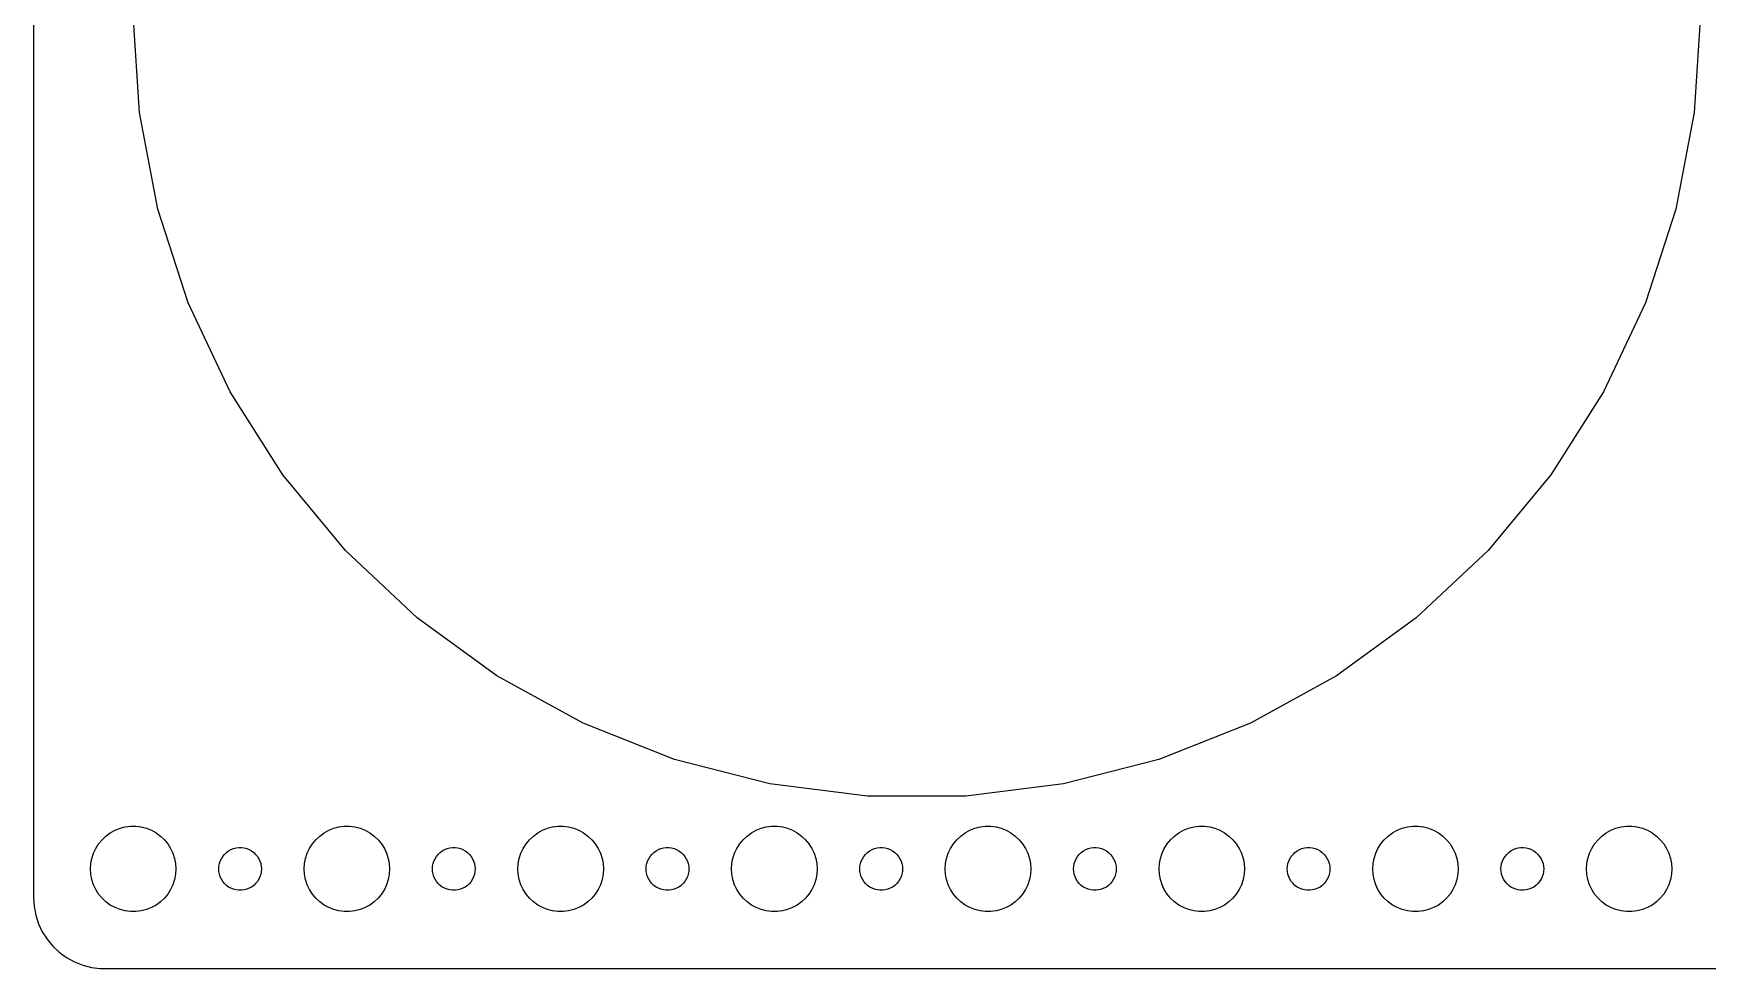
# Model space of a CAD drawing. Header units: metres. Extents: x -292 to 292, y -67 to 67.
# Drawn here: x -292 to -174.5, y -67 to -1.3 of the extents above; entities that cross this region are included whole.
import ezdxf

# ---------------------------------------------------------------- set-up
doc = ezdxf.new("R2010")
doc.units = ezdxf.units.M

msp = doc.modelspace()

# ---------------------------------------------------------------- linework, layer by layer
for p, q in [((-292, 62), (-292, -62)), ((-284.566, -6.8933), (-285, 0)), ((-175, 0), (-175.434, -6.8933)), ((-283.272, -13.6779), (-284.566, -6.8933)), ((-175.434, -6.8933), (-176.728, -13.6779)), ((-281.138, -20.2468), (-283.272, -13.6779)), ((-176.728, -13.6779), (-178.862, -20.2468)), ((-278.197, -26.4964), (-281.138, -20.2468)), ((-178.862, -20.2468), (-181.803, -26.4964)), ((-274.496, -32.3282), (-278.197, -26.4964)), ((-181.803, -26.4964), (-185.504, -32.3282)), ((-270.093, -37.6501), (-274.496, -32.3282)), ((-185.504, -32.3282), (-189.907, -37.6501)), ((-265.058, -42.3782), (-270.093, -37.6501)), ((-189.907, -37.6501), (-194.942, -42.3782)), ((-259.47, -46.438), (-265.058, -42.3782)), ((-194.942, -42.3782), (-200.53, -46.438)), ((-253.418, -49.7655), (-259.47, -46.438)), ((-200.53, -46.438), (-206.582, -49.7655)), ((-246.996, -52.3081), (-253.418, -49.7655)), ((-206.582, -49.7655), (-213.004, -52.3081)), ((-240.306, -54.0258), (-246.996, -52.3081)), ((-213.004, -52.3081), (-219.694, -54.0258)), ((-233.453, -54.8915), (-240.306, -54.0258)), ((-219.694, -54.0258), (-226.547, -54.8915)), ((-226.547, -54.8915), (-233.453, -54.8915)), ((-286.912, -57.6885), (-286.607, -57.467)), ((-286.607, -57.467), (-286.277, -57.2855)), ((-286.277, -57.2855), (-285.927, -57.1468)), ((-285.927, -57.1468), (-285.562, -57.0531)), ((-285.562, -57.0531), (-285.188, -57.0059)), ((-285.188, -57.0059), (-284.812, -57.0059)), ((-284.812, -57.0059), (-284.438, -57.0531)), ((-284.438, -57.0531), (-284.073, -57.1468)), ((-284.073, -57.1468), (-283.723, -57.2855)), ((-283.723, -57.2855), (-283.393, -57.467)), ((-283.393, -57.467), (-283.088, -57.6885)), ((-271.912, -57.6885), (-271.607, -57.467)), ((-271.607, -57.467), (-271.277, -57.2855)), ((-271.277, -57.2855), (-270.927, -57.1468)), ((-270.927, -57.1468), (-270.562, -57.0531)), ((-270.562, -57.0531), (-270.188, -57.0059)), ((-270.188, -57.0059), (-269.812, -57.0059)), ((-269.812, -57.0059), (-269.438, -57.0531)), ((-269.438, -57.0531), (-269.073, -57.1468)), ((-269.073, -57.1468), (-268.723, -57.2855)), ((-268.723, -57.2855), (-268.393, -57.467)), ((-268.393, -57.467), (-268.088, -57.6885)), ((-256.912, -57.6885), (-256.607, -57.467)), ((-256.607, -57.467), (-256.277, -57.2855)), ((-256.277, -57.2855), (-255.927, -57.1468)), ((-255.927, -57.1468), (-255.562, -57.0531)), ((-255.562, -57.0531), (-255.188, -57.0059)), ((-255.188, -57.0059), (-254.812, -57.0059)), ((-254.812, -57.0059), (-254.438, -57.0531)), ((-254.438, -57.0531), (-254.073, -57.1468)), ((-254.073, -57.1468), (-253.723, -57.2855)), ((-253.723, -57.2855), (-253.393, -57.467)), ((-253.393, -57.467), (-253.088, -57.6885)), ((-241.912, -57.6885), (-241.607, -57.467)), ((-241.607, -57.467), (-241.277, -57.2855)), ((-241.277, -57.2855), (-240.927, -57.1468)), ((-240.927, -57.1468), (-240.562, -57.0531)), ((-240.562, -57.0531), (-240.188, -57.0059)), ((-240.188, -57.0059), (-239.812, -57.0059)), ((-239.812, -57.0059), (-239.438, -57.0531)), ((-239.438, -57.0531), (-239.073, -57.1468)), ((-239.073, -57.1468), (-238.723, -57.2855)), ((-238.723, -57.2855), (-238.393, -57.467)), ((-238.393, -57.467), (-238.088, -57.6885)), ((-226.912, -57.6885), (-226.607, -57.467)), ((-226.607, -57.467), (-226.277, -57.2855)), ((-226.277, -57.2855), (-225.927, -57.1468)), ((-225.927, -57.1468), (-225.562, -57.0531)), ((-225.562, -57.0531), (-225.188, -57.0059)), ((-225.188, -57.0059), (-224.812, -57.0059)), ((-224.812, -57.0059), (-224.438, -57.0531)), ((-224.438, -57.0531), (-224.073, -57.1468)), ((-224.073, -57.1468), (-223.723, -57.2855)), ((-223.723, -57.2855), (-223.393, -57.467)), ((-223.393, -57.467), (-223.088, -57.6885)), ((-211.912, -57.6885), (-211.607, -57.467)), ((-211.607, -57.467), (-211.277, -57.2855)), ((-211.277, -57.2855), (-210.927, -57.1468)), ((-210.927, -57.1468), (-210.562, -57.0531)), ((-210.562, -57.0531), (-210.188, -57.0059)), ((-210.188, -57.0059), (-209.812, -57.0059)), ((-209.812, -57.0059), (-209.438, -57.0531)), ((-209.438, -57.0531), (-209.073, -57.1468)), ((-209.073, -57.1468), (-208.723, -57.2855)), ((-208.723, -57.2855), (-208.393, -57.467)), ((-208.393, -57.467), (-208.088, -57.6885)), ((-196.912, -57.6885), (-196.607, -57.467)), ((-196.607, -57.467), (-196.277, -57.2855)), ((-196.277, -57.2855), (-195.927, -57.1468)), ((-195.927, -57.1468), (-195.562, -57.0531)), ((-195.562, -57.0531), (-195.188, -57.0059)), ((-195.188, -57.0059), (-194.812, -57.0059)), ((-194.812, -57.0059), (-194.438, -57.0531)), ((-194.438, -57.0531), (-194.073, -57.1468)), ((-194.073, -57.1468), (-193.723, -57.2855)), ((-193.723, -57.2855), (-193.393, -57.467)), ((-193.393, -57.467), (-193.088, -57.6885)), ((-181.912, -57.6885), (-181.607, -57.467)), ((-181.607, -57.467), (-181.277, -57.2855)), ((-181.277, -57.2855), (-180.927, -57.1468)), ((-180.927, -57.1468), (-180.562, -57.0531)), ((-180.562, -57.0531), (-180.188, -57.0059)), ((-180.188, -57.0059), (-179.812, -57.0059)), ((-179.812, -57.0059), (-179.438, -57.0531)), ((-179.438, -57.0531), (-179.073, -57.1468)), ((-179.073, -57.1468), (-178.723, -57.2855)), ((-178.723, -57.2855), (-178.393, -57.467)), ((-178.393, -57.467), (-178.088, -57.6885)), ((-287.789, -58.8956), (-287.629, -58.5547)), ((-287.629, -58.5547), (-287.427, -58.2366)), ((-287.427, -58.2366), (-287.187, -57.9464)), ((-287.187, -57.9464), (-286.912, -57.6885)), ((-283.088, -57.6885), (-282.813, -57.9464)), ((-282.813, -57.9464), (-282.573, -58.2366)), ((-282.573, -58.2366), (-282.371, -58.5547)), ((-282.371, -58.5547), (-282.211, -58.8956)), ((-278.456, -58.8442), (-278.304, -58.7335)), ((-278.304, -58.7335), (-278.139, -58.6428)), ((-278.139, -58.6428), (-277.964, -58.5734)), ((-277.964, -58.5734), (-277.781, -58.5266)), ((-277.781, -58.5266), (-277.594, -58.503)), ((-277.594, -58.503), (-277.406, -58.503)), ((-277.406, -58.503), (-277.219, -58.5266)), ((-277.219, -58.5266), (-277.036, -58.5734)), ((-277.036, -58.5734), (-276.861, -58.6428)), ((-276.861, -58.6428), (-276.696, -58.7335)), ((-276.696, -58.7335), (-276.544, -58.8442)), ((-272.789, -58.8956), (-272.629, -58.5547)), ((-272.629, -58.5547), (-272.427, -58.2366)), ((-272.427, -58.2366), (-272.187, -57.9464)), ((-272.187, -57.9464), (-271.912, -57.6885)), ((-268.088, -57.6885), (-267.813, -57.9464)), ((-267.813, -57.9464), (-267.573, -58.2366)), ((-267.573, -58.2366), (-267.371, -58.5547)), ((-267.371, -58.5547), (-267.211, -58.8956)), ((-263.456, -58.8442), (-263.304, -58.7335)), ((-263.304, -58.7335), (-263.139, -58.6428)), ((-263.139, -58.6428), (-262.964, -58.5734)), ((-262.964, -58.5734), (-262.781, -58.5266)), ((-262.781, -58.5266), (-262.594, -58.503)), ((-262.594, -58.503), (-262.406, -58.503)), ((-262.406, -58.503), (-262.219, -58.5266)), ((-262.219, -58.5266), (-262.036, -58.5734)), ((-262.036, -58.5734), (-261.861, -58.6428)), ((-261.861, -58.6428), (-261.696, -58.7335)), ((-261.696, -58.7335), (-261.544, -58.8442)), ((-257.789, -58.8956), (-257.629, -58.5547)), ((-257.629, -58.5547), (-257.427, -58.2366)), ((-257.427, -58.2366), (-257.187, -57.9464)), ((-257.187, -57.9464), (-256.912, -57.6885)), ((-253.088, -57.6885), (-252.813, -57.9464)), ((-252.813, -57.9464), (-252.573, -58.2366)), ((-252.573, -58.2366), (-252.371, -58.5547)), ((-252.371, -58.5547), (-252.211, -58.8956)), ((-248.456, -58.8442), (-248.304, -58.7335)), ((-248.304, -58.7335), (-248.139, -58.6428)), ((-248.139, -58.6428), (-247.964, -58.5734)), ((-247.964, -58.5734), (-247.781, -58.5266)), ((-247.781, -58.5266), (-247.594, -58.503)), ((-247.594, -58.503), (-247.406, -58.503)), ((-247.406, -58.503), (-247.219, -58.5266)), ((-247.219, -58.5266), (-247.036, -58.5734)), ((-247.036, -58.5734), (-246.861, -58.6428)), ((-246.861, -58.6428), (-246.696, -58.7335)), ((-246.696, -58.7335), (-246.544, -58.8442)), ((-242.789, -58.8956), (-242.629, -58.5547)), ((-242.629, -58.5547), (-242.427, -58.2366)), ((-242.427, -58.2366), (-242.187, -57.9464)), ((-242.187, -57.9464), (-241.912, -57.6885)), ((-238.088, -57.6885), (-237.813, -57.9464)), ((-237.813, -57.9464), (-237.573, -58.2366)), ((-237.573, -58.2366), (-237.371, -58.5547)), ((-237.371, -58.5547), (-237.211, -58.8956)), ((-233.456, -58.8442), (-233.304, -58.7335)), ((-233.304, -58.7335), (-233.139, -58.6428)), ((-233.139, -58.6428), (-232.964, -58.5734)), ((-232.964, -58.5734), (-232.781, -58.5266)), ((-232.781, -58.5266), (-232.594, -58.503)), ((-232.594, -58.503), (-232.406, -58.503)), ((-232.406, -58.503), (-232.219, -58.5266)), ((-232.219, -58.5266), (-232.036, -58.5734)), ((-232.036, -58.5734), (-231.861, -58.6428)), ((-231.861, -58.6428), (-231.696, -58.7335)), ((-231.696, -58.7335), (-231.544, -58.8442)), ((-227.789, -58.8956), (-227.629, -58.5547)), ((-227.629, -58.5547), (-227.427, -58.2366)), ((-227.427, -58.2366), (-227.187, -57.9464)), ((-227.187, -57.9464), (-226.912, -57.6885)), ((-223.088, -57.6885), (-222.813, -57.9464)), ((-222.813, -57.9464), (-222.573, -58.2366)), ((-222.573, -58.2366), (-222.371, -58.5547)), ((-222.371, -58.5547), (-222.211, -58.8956)), ((-218.456, -58.8442), (-218.304, -58.7335)), ((-218.304, -58.7335), (-218.139, -58.6428)), ((-218.139, -58.6428), (-217.964, -58.5734)), ((-217.964, -58.5734), (-217.781, -58.5266)), ((-217.781, -58.5266), (-217.594, -58.503)), ((-217.594, -58.503), (-217.406, -58.503)), ((-217.406, -58.503), (-217.219, -58.5266)), ((-217.219, -58.5266), (-217.036, -58.5734)), ((-217.036, -58.5734), (-216.861, -58.6428)), ((-216.861, -58.6428), (-216.696, -58.7335)), ((-216.696, -58.7335), (-216.544, -58.8442)), ((-212.789, -58.8956), (-212.629, -58.5547)), ((-212.629, -58.5547), (-212.427, -58.2366)), ((-212.427, -58.2366), (-212.187, -57.9464)), ((-212.187, -57.9464), (-211.912, -57.6885)), ((-208.088, -57.6885), (-207.813, -57.9464)), ((-207.813, -57.9464), (-207.573, -58.2366)), ((-207.573, -58.2366), (-207.371, -58.5547)), ((-207.371, -58.5547), (-207.211, -58.8956)), ((-203.456, -58.8442), (-203.304, -58.7335)), ((-203.304, -58.7335), (-203.139, -58.6428)), ((-203.139, -58.6428), (-202.964, -58.5734)), ((-202.964, -58.5734), (-202.781, -58.5266)), ((-202.781, -58.5266), (-202.594, -58.503)), ((-202.594, -58.503), (-202.406, -58.503)), ((-202.406, -58.503), (-202.219, -58.5266)), ((-202.219, -58.5266), (-202.036, -58.5734)), ((-202.036, -58.5734), (-201.861, -58.6428)), ((-201.861, -58.6428), (-201.696, -58.7335)), ((-201.696, -58.7335), (-201.544, -58.8442)), ((-197.789, -58.8956), (-197.629, -58.5547)), ((-197.629, -58.5547), (-197.427, -58.2366)), ((-197.427, -58.2366), (-197.187, -57.9464)), ((-197.187, -57.9464), (-196.912, -57.6885)), ((-193.088, -57.6885), (-192.813, -57.9464)), ((-192.813, -57.9464), (-192.573, -58.2366)), ((-192.573, -58.2366), (-192.371, -58.5547)), ((-192.371, -58.5547), (-192.211, -58.8956)), ((-188.456, -58.8442), (-188.304, -58.7335)), ((-188.304, -58.7335), (-188.139, -58.6428)), ((-188.139, -58.6428), (-187.964, -58.5734)), ((-187.964, -58.5734), (-187.781, -58.5266)), ((-187.781, -58.5266), (-187.594, -58.503)), ((-187.594, -58.503), (-187.406, -58.503)), ((-187.406, -58.503), (-187.219, -58.5266)), ((-187.219, -58.5266), (-187.036, -58.5734)), ((-187.036, -58.5734), (-186.861, -58.6428)), ((-186.861, -58.6428), (-186.696, -58.7335)), ((-186.696, -58.7335), (-186.544, -58.8442)), ((-182.789, -58.8956), (-182.629, -58.5547)), ((-182.629, -58.5547), (-182.427, -58.2366)), ((-182.427, -58.2366), (-182.187, -57.9464)), ((-182.187, -57.9464), (-181.912, -57.6885)), ((-178.088, -57.6885), (-177.813, -57.9464)), ((-177.813, -57.9464), (-177.573, -58.2366)), ((-177.573, -58.2366), (-177.371, -58.5547)), ((-177.371, -58.5547), (-177.211, -58.8956)), ((-288, -60), (-287.976, -59.624)), ((-287.976, -59.624), (-287.906, -59.2539)), ((-287.906, -59.2539), (-287.789, -58.8956)), ((-282.211, -58.8956), (-282.094, -59.2539)), ((-282.094, -59.2539), (-282.024, -59.624)), ((-282.024, -59.624), (-282, -60)), ((-279, -60), (-278.988, -59.812)), ((-278.988, -59.812), (-278.953, -59.627)), ((-278.953, -59.627), (-278.895, -59.4478)), ((-278.895, -59.4478), (-278.814, -59.2774)), ((-278.814, -59.2774), (-278.714, -59.1183)), ((-278.714, -59.1183), (-278.593, -58.9732)), ((-278.593, -58.9732), (-278.456, -58.8442)), ((-276.544, -58.8442), (-276.407, -58.9732)), ((-276.407, -58.9732), (-276.286, -59.1183)), ((-276.286, -59.1183), (-276.186, -59.2774)), ((-276.186, -59.2774), (-276.105, -59.4478)), ((-276.105, -59.4478), (-276.047, -59.627)), ((-276.047, -59.627), (-276.012, -59.812)), ((-276.012, -59.812), (-276, -60)), ((-273, -60), (-272.976, -59.624)), ((-272.976, -59.624), (-272.906, -59.2539)), ((-272.906, -59.2539), (-272.789, -58.8956)), ((-267.211, -58.8956), (-267.094, -59.2539)), ((-267.094, -59.2539), (-267.024, -59.624)), ((-267.024, -59.624), (-267, -60)), ((-264, -60), (-263.988, -59.812)), ((-263.988, -59.812), (-263.953, -59.627)), ((-263.953, -59.627), (-263.895, -59.4478)), ((-263.895, -59.4478), (-263.814, -59.2774)), ((-263.814, -59.2774), (-263.714, -59.1183)), ((-263.714, -59.1183), (-263.593, -58.9732)), ((-263.593, -58.9732), (-263.456, -58.8442)), ((-261.544, -58.8442), (-261.407, -58.9732)), ((-261.407, -58.9732), (-261.286, -59.1183)), ((-261.286, -59.1183), (-261.186, -59.2774)), ((-261.186, -59.2774), (-261.105, -59.4478)), ((-261.105, -59.4478), (-261.047, -59.627)), ((-261.047, -59.627), (-261.012, -59.812)), ((-261.012, -59.812), (-261, -60)), ((-258, -60), (-257.976, -59.624)), ((-257.976, -59.624), (-257.906, -59.2539)), ((-257.906, -59.2539), (-257.789, -58.8956)), ((-252.211, -58.8956), (-252.094, -59.2539)), ((-252.094, -59.2539), (-252.024, -59.624)), ((-252.024, -59.624), (-252, -60)), ((-249, -60), (-248.988, -59.812)), ((-248.988, -59.812), (-248.953, -59.627)), ((-248.953, -59.627), (-248.895, -59.4478)), ((-248.895, -59.4478), (-248.814, -59.2774)), ((-248.814, -59.2774), (-248.714, -59.1183)), ((-248.714, -59.1183), (-248.593, -58.9732)), ((-248.593, -58.9732), (-248.456, -58.8442)), ((-246.544, -58.8442), (-246.407, -58.9732)), ((-246.407, -58.9732), (-246.286, -59.1183)), ((-246.286, -59.1183), (-246.186, -59.2774)), ((-246.186, -59.2774), (-246.105, -59.4478)), ((-246.105, -59.4478), (-246.047, -59.627)), ((-246.047, -59.627), (-246.012, -59.812)), ((-246.012, -59.812), (-246, -60)), ((-243, -60), (-242.976, -59.624)), ((-242.976, -59.624), (-242.906, -59.2539)), ((-242.906, -59.2539), (-242.789, -58.8956)), ((-237.211, -58.8956), (-237.094, -59.2539)), ((-237.094, -59.2539), (-237.024, -59.624)), ((-237.024, -59.624), (-237, -60)), ((-234, -60), (-233.988, -59.812)), ((-233.988, -59.812), (-233.953, -59.627)), ((-233.953, -59.627), (-233.895, -59.4478)), ((-233.895, -59.4478), (-233.814, -59.2774)), ((-233.814, -59.2774), (-233.714, -59.1183)), ((-233.714, -59.1183), (-233.593, -58.9732)), ((-233.593, -58.9732), (-233.456, -58.8442)), ((-231.544, -58.8442), (-231.407, -58.9732)), ((-231.407, -58.9732), (-231.286, -59.1183)), ((-231.286, -59.1183), (-231.186, -59.2774)), ((-231.186, -59.2774), (-231.105, -59.4478)), ((-231.105, -59.4478), (-231.047, -59.627)), ((-231.047, -59.627), (-231.012, -59.812)), ((-231.012, -59.812), (-231, -60)), ((-228, -60), (-227.976, -59.624)), ((-227.976, -59.624), (-227.906, -59.2539)), ((-227.906, -59.2539), (-227.789, -58.8956)), ((-222.211, -58.8956), (-222.094, -59.2539)), ((-222.094, -59.2539), (-222.024, -59.624)), ((-222.024, -59.624), (-222, -60)), ((-219, -60), (-218.988, -59.812)), ((-218.988, -59.812), (-218.953, -59.627)), ((-218.953, -59.627), (-218.895, -59.4478)), ((-218.895, -59.4478), (-218.814, -59.2774)), ((-218.814, -59.2774), (-218.714, -59.1183)), ((-218.714, -59.1183), (-218.593, -58.9732)), ((-218.593, -58.9732), (-218.456, -58.8442)), ((-216.544, -58.8442), (-216.407, -58.9732)), ((-216.407, -58.9732), (-216.286, -59.1183)), ((-216.286, -59.1183), (-216.186, -59.2774)), ((-216.186, -59.2774), (-216.105, -59.4478)), ((-216.105, -59.4478), (-216.047, -59.627)), ((-216.047, -59.627), (-216.012, -59.812)), ((-216.012, -59.812), (-216, -60)), ((-213, -60), (-212.976, -59.624)), ((-212.976, -59.624), (-212.906, -59.2539)), ((-212.906, -59.2539), (-212.789, -58.8956)), ((-207.211, -58.8956), (-207.094, -59.2539)), ((-207.094, -59.2539), (-207.024, -59.624)), ((-207.024, -59.624), (-207, -60)), ((-204, -60), (-203.988, -59.812)), ((-203.988, -59.812), (-203.953, -59.627)), ((-203.953, -59.627), (-203.895, -59.4478)), ((-203.895, -59.4478), (-203.814, -59.2774)), ((-203.814, -59.2774), (-203.714, -59.1183)), ((-203.714, -59.1183), (-203.593, -58.9732)), ((-203.593, -58.9732), (-203.456, -58.8442)), ((-201.544, -58.8442), (-201.407, -58.9732)), ((-201.407, -58.9732), (-201.286, -59.1183)), ((-201.286, -59.1183), (-201.186, -59.2774)), ((-201.186, -59.2774), (-201.105, -59.4478)), ((-201.105, -59.4478), (-201.047, -59.627)), ((-201.047, -59.627), (-201.012, -59.812)), ((-201.012, -59.812), (-201, -60)), ((-198, -60), (-197.976, -59.624)), ((-197.976, -59.624), (-197.906, -59.2539)), ((-197.906, -59.2539), (-197.789, -58.8956)), ((-192.211, -58.8956), (-192.094, -59.2539)), ((-192.094, -59.2539), (-192.024, -59.624)), ((-192.024, -59.624), (-192, -60)), ((-189, -60), (-188.988, -59.812)), ((-188.988, -59.812), (-188.953, -59.627)), ((-188.953, -59.627), (-188.895, -59.4478)), ((-188.895, -59.4478), (-188.814, -59.2774)), ((-188.814, -59.2774), (-188.714, -59.1183)), ((-188.714, -59.1183), (-188.593, -58.9732)), ((-188.593, -58.9732), (-188.456, -58.8442)), ((-186.544, -58.8442), (-186.407, -58.9732)), ((-186.407, -58.9732), (-186.286, -59.1183)), ((-186.286, -59.1183), (-186.186, -59.2774)), ((-186.186, -59.2774), (-186.105, -59.4478)), ((-186.105, -59.4478), (-186.047, -59.627)), ((-186.047, -59.627), (-186.012, -59.812)), ((-186.012, -59.812), (-186, -60)), ((-183, -60), (-182.976, -59.624)), ((-182.976, -59.624), (-182.906, -59.2539)), ((-182.906, -59.2539), (-182.789, -58.8956)), ((-177.211, -58.8956), (-177.094, -59.2539)), ((-177.094, -59.2539), (-177.024, -59.624)), ((-177.024, -59.624), (-177, -60)), ((-287.976, -60.376), (-288, -60)), ((-287.906, -60.7461), (-287.976, -60.376)), ((-287.789, -61.1044), (-287.906, -60.7461)), ((-282.094, -60.7461), (-282.211, -61.1044)), ((-282.024, -60.376), (-282.094, -60.7461)), ((-282, -60), (-282.024, -60.376)), ((-278.988, -60.188), (-279, -60)), ((-278.953, -60.373), (-278.988, -60.188)), ((-278.895, -60.5522), (-278.953, -60.373)), ((-278.814, -60.7226), (-278.895, -60.5522)), ((-278.714, -60.8817), (-278.814, -60.7226)), ((-278.593, -61.0268), (-278.714, -60.8817)), ((-278.456, -61.1558), (-278.593, -61.0268)), ((-276.407, -61.0268), (-276.544, -61.1558)), ((-276.286, -60.8817), (-276.407, -61.0268)), ((-276.186, -60.7226), (-276.286, -60.8817)), ((-276.105, -60.5522), (-276.186, -60.7226)), ((-276.047, -60.373), (-276.105, -60.5522)), ((-276.012, -60.188), (-276.047, -60.373)), ((-276, -60), (-276.012, -60.188)), ((-272.976, -60.376), (-273, -60)), ((-272.906, -60.7461), (-272.976, -60.376)), ((-272.789, -61.1044), (-272.906, -60.7461)), ((-267.094, -60.7461), (-267.211, -61.1044)), ((-267.024, -60.376), (-267.094, -60.7461)), ((-267, -60), (-267.024, -60.376)), ((-263.988, -60.188), (-264, -60)), ((-263.953, -60.373), (-263.988, -60.188)), ((-263.895, -60.5522), (-263.953, -60.373)), ((-263.814, -60.7226), (-263.895, -60.5522)), ((-263.714, -60.8817), (-263.814, -60.7226)), ((-263.593, -61.0268), (-263.714, -60.8817)), ((-263.456, -61.1558), (-263.593, -61.0268)), ((-261.407, -61.0268), (-261.544, -61.1558)), ((-261.286, -60.8817), (-261.407, -61.0268)), ((-261.186, -60.7226), (-261.286, -60.8817)), ((-261.105, -60.5522), (-261.186, -60.7226)), ((-261.047, -60.373), (-261.105, -60.5522)), ((-261.012, -60.188), (-261.047, -60.373)), ((-261, -60), (-261.012, -60.188)), ((-257.976, -60.376), (-258, -60)), ((-257.906, -60.7461), (-257.976, -60.376)), ((-257.789, -61.1044), (-257.906, -60.7461)), ((-252.094, -60.7461), (-252.211, -61.1044)), ((-252.024, -60.376), (-252.094, -60.7461)), ((-252, -60), (-252.024, -60.376)), ((-248.988, -60.188), (-249, -60)), ((-248.953, -60.373), (-248.988, -60.188)), ((-248.895, -60.5522), (-248.953, -60.373)), ((-248.814, -60.7226), (-248.895, -60.5522)), ((-248.714, -60.8817), (-248.814, -60.7226)), ((-248.593, -61.0268), (-248.714, -60.8817)), ((-248.456, -61.1558), (-248.593, -61.0268)), ((-246.407, -61.0268), (-246.544, -61.1558)), ((-246.286, -60.8817), (-246.407, -61.0268)), ((-246.186, -60.7226), (-246.286, -60.8817)), ((-246.105, -60.5522), (-246.186, -60.7226)), ((-246.047, -60.373), (-246.105, -60.5522)), ((-246.012, -60.188), (-246.047, -60.373)), ((-246, -60), (-246.012, -60.188)), ((-242.976, -60.376), (-243, -60)), ((-242.906, -60.7461), (-242.976, -60.376)), ((-242.789, -61.1044), (-242.906, -60.7461)), ((-237.094, -60.7461), (-237.211, -61.1044)), ((-237.024, -60.376), (-237.094, -60.7461)), ((-237, -60), (-237.024, -60.376)), ((-233.988, -60.188), (-234, -60)), ((-233.953, -60.373), (-233.988, -60.188)), ((-233.895, -60.5522), (-233.953, -60.373)), ((-233.814, -60.7226), (-233.895, -60.5522)), ((-233.714, -60.8817), (-233.814, -60.7226)), ((-233.593, -61.0268), (-233.714, -60.8817)), ((-233.456, -61.1558), (-233.593, -61.0268)), ((-231.407, -61.0268), (-231.544, -61.1558)), ((-231.286, -60.8817), (-231.407, -61.0268)), ((-231.186, -60.7226), (-231.286, -60.8817)), ((-231.105, -60.5522), (-231.186, -60.7226)), ((-231.047, -60.373), (-231.105, -60.5522)), ((-231.012, -60.188), (-231.047, -60.373)), ((-231, -60), (-231.012, -60.188)), ((-227.976, -60.376), (-228, -60)), ((-227.906, -60.7461), (-227.976, -60.376)), ((-227.789, -61.1044), (-227.906, -60.7461)), ((-222.094, -60.7461), (-222.211, -61.1044)), ((-222.024, -60.376), (-222.094, -60.7461)), ((-222, -60), (-222.024, -60.376)), ((-218.988, -60.188), (-219, -60)), ((-218.953, -60.373), (-218.988, -60.188)), ((-218.895, -60.5522), (-218.953, -60.373)), ((-218.814, -60.7226), (-218.895, -60.5522)), ((-218.714, -60.8817), (-218.814, -60.7226)), ((-218.593, -61.0268), (-218.714, -60.8817)), ((-218.456, -61.1558), (-218.593, -61.0268)), ((-216.407, -61.0268), (-216.544, -61.1558)), ((-216.286, -60.8817), (-216.407, -61.0268)), ((-216.186, -60.7226), (-216.286, -60.8817)), ((-216.105, -60.5522), (-216.186, -60.7226)), ((-216.047, -60.373), (-216.105, -60.5522)), ((-216.012, -60.188), (-216.047, -60.373)), ((-216, -60), (-216.012, -60.188)), ((-212.976, -60.376), (-213, -60)), ((-212.906, -60.7461), (-212.976, -60.376)), ((-212.789, -61.1044), (-212.906, -60.7461)), ((-207.094, -60.7461), (-207.211, -61.1044)), ((-207.024, -60.376), (-207.094, -60.7461)), ((-207, -60), (-207.024, -60.376)), ((-203.988, -60.188), (-204, -60)), ((-203.953, -60.373), (-203.988, -60.188)), ((-203.895, -60.5522), (-203.953, -60.373)), ((-203.814, -60.7226), (-203.895, -60.5522)), ((-203.714, -60.8817), (-203.814, -60.7226)), ((-203.593, -61.0268), (-203.714, -60.8817)), ((-203.456, -61.1558), (-203.593, -61.0268)), ((-201.407, -61.0268), (-201.544, -61.1558)), ((-201.286, -60.8817), (-201.407, -61.0268)), ((-201.186, -60.7226), (-201.286, -60.8817)), ((-201.105, -60.5522), (-201.186, -60.7226)), ((-201.047, -60.373), (-201.105, -60.5522)), ((-201.012, -60.188), (-201.047, -60.373)), ((-201, -60), (-201.012, -60.188)), ((-197.976, -60.376), (-198, -60)), ((-197.906, -60.7461), (-197.976, -60.376)), ((-197.789, -61.1044), (-197.906, -60.7461)), ((-192.094, -60.7461), (-192.211, -61.1044)), ((-192.024, -60.376), (-192.094, -60.7461)), ((-192, -60), (-192.024, -60.376)), ((-188.988, -60.188), (-189, -60)), ((-188.953, -60.373), (-188.988, -60.188)), ((-188.895, -60.5522), (-188.953, -60.373)), ((-188.814, -60.7226), (-188.895, -60.5522)), ((-188.714, -60.8817), (-188.814, -60.7226)), ((-188.593, -61.0268), (-188.714, -60.8817)), ((-188.456, -61.1558), (-188.593, -61.0268)), ((-186.407, -61.0268), (-186.544, -61.1558)), ((-186.286, -60.8817), (-186.407, -61.0268)), ((-186.186, -60.7226), (-186.286, -60.8817)), ((-186.105, -60.5522), (-186.186, -60.7226)), ((-186.047, -60.373), (-186.105, -60.5522)), ((-186.012, -60.188), (-186.047, -60.373)), ((-186, -60), (-186.012, -60.188)), ((-182.976, -60.376), (-183, -60)), ((-182.906, -60.7461), (-182.976, -60.376)), ((-182.789, -61.1044), (-182.906, -60.7461)), ((-177.094, -60.7461), (-177.211, -61.1044)), ((-177.024, -60.376), (-177.094, -60.7461)), ((-177, -60), (-177.024, -60.376)), ((-292, -62), (-291.961, -62.6267)), ((-287.629, -61.4453), (-287.789, -61.1044)), ((-287.427, -61.7634), (-287.629, -61.4453)), ((-287.187, -62.0536), (-287.427, -61.7634)), ((-286.912, -62.3115), (-287.187, -62.0536)), ((-282.813, -62.0536), (-283.088, -62.3115)), ((-282.573, -61.7634), (-282.813, -62.0536)), ((-282.371, -61.4453), (-282.573, -61.7634)), ((-282.211, -61.1044), (-282.371, -61.4453)), ((-278.304, -61.2665), (-278.456, -61.1558)), ((-278.139, -61.3572), (-278.304, -61.2665)), ((-277.964, -61.4266), (-278.139, -61.3572)), ((-277.781, -61.4734), (-277.964, -61.4266)), ((-277.594, -61.497), (-277.781, -61.4734)), ((-277.406, -61.497), (-277.594, -61.497)), ((-277.219, -61.4734), (-277.406, -61.497)), ((-277.036, -61.4266), (-277.219, -61.4734)), ((-276.861, -61.3572), (-277.036, -61.4266)), ((-276.696, -61.2665), (-276.861, -61.3572)), ((-276.544, -61.1558), (-276.696, -61.2665)), ((-272.629, -61.4453), (-272.789, -61.1044)), ((-272.427, -61.7634), (-272.629, -61.4453)), ((-272.187, -62.0536), (-272.427, -61.7634)), ((-271.912, -62.3115), (-272.187, -62.0536)), ((-267.813, -62.0536), (-268.088, -62.3115)), ((-267.573, -61.7634), (-267.813, -62.0536)), ((-267.371, -61.4453), (-267.573, -61.7634)), ((-267.211, -61.1044), (-267.371, -61.4453)), ((-263.304, -61.2665), (-263.456, -61.1558)), ((-263.139, -61.3572), (-263.304, -61.2665)), ((-262.964, -61.4266), (-263.139, -61.3572)), ((-262.781, -61.4734), (-262.964, -61.4266)), ((-262.594, -61.497), (-262.781, -61.4734)), ((-262.406, -61.497), (-262.594, -61.497)), ((-262.219, -61.4734), (-262.406, -61.497)), ((-262.036, -61.4266), (-262.219, -61.4734)), ((-261.861, -61.3572), (-262.036, -61.4266)), ((-261.696, -61.2665), (-261.861, -61.3572)), ((-261.544, -61.1558), (-261.696, -61.2665)), ((-257.629, -61.4453), (-257.789, -61.1044)), ((-257.427, -61.7634), (-257.629, -61.4453)), ((-257.187, -62.0536), (-257.427, -61.7634)), ((-256.912, -62.3115), (-257.187, -62.0536)), ((-252.813, -62.0536), (-253.088, -62.3115)), ((-252.573, -61.7634), (-252.813, -62.0536)), ((-252.371, -61.4453), (-252.573, -61.7634)), ((-252.211, -61.1044), (-252.371, -61.4453)), ((-248.304, -61.2665), (-248.456, -61.1558)), ((-248.139, -61.3572), (-248.304, -61.2665)), ((-247.964, -61.4266), (-248.139, -61.3572)), ((-247.781, -61.4734), (-247.964, -61.4266)), ((-247.594, -61.497), (-247.781, -61.4734)), ((-247.406, -61.497), (-247.594, -61.497)), ((-247.219, -61.4734), (-247.406, -61.497)), ((-247.036, -61.4266), (-247.219, -61.4734)), ((-246.861, -61.3572), (-247.036, -61.4266)), ((-246.696, -61.2665), (-246.861, -61.3572)), ((-246.544, -61.1558), (-246.696, -61.2665)), ((-242.629, -61.4453), (-242.789, -61.1044)), ((-242.427, -61.7634), (-242.629, -61.4453)), ((-242.187, -62.0536), (-242.427, -61.7634)), ((-241.912, -62.3115), (-242.187, -62.0536)), ((-237.813, -62.0536), (-238.088, -62.3115)), ((-237.573, -61.7634), (-237.813, -62.0536)), ((-237.371, -61.4453), (-237.573, -61.7634)), ((-237.211, -61.1044), (-237.371, -61.4453)), ((-233.304, -61.2665), (-233.456, -61.1558)), ((-233.139, -61.3572), (-233.304, -61.2665)), ((-232.964, -61.4266), (-233.139, -61.3572)), ((-232.781, -61.4734), (-232.964, -61.4266)), ((-232.594, -61.497), (-232.781, -61.4734)), ((-232.406, -61.497), (-232.594, -61.497)), ((-232.219, -61.4734), (-232.406, -61.497)), ((-232.036, -61.4266), (-232.219, -61.4734)), ((-231.861, -61.3572), (-232.036, -61.4266)), ((-231.696, -61.2665), (-231.861, -61.3572)), ((-231.544, -61.1558), (-231.696, -61.2665)), ((-227.629, -61.4453), (-227.789, -61.1044)), ((-227.427, -61.7634), (-227.629, -61.4453)), ((-227.187, -62.0536), (-227.427, -61.7634)), ((-226.912, -62.3115), (-227.187, -62.0536)), ((-222.813, -62.0536), (-223.088, -62.3115)), ((-222.573, -61.7634), (-222.813, -62.0536)), ((-222.371, -61.4453), (-222.573, -61.7634)), ((-222.211, -61.1044), (-222.371, -61.4453)), ((-218.304, -61.2665), (-218.456, -61.1558)), ((-218.139, -61.3572), (-218.304, -61.2665)), ((-217.964, -61.4266), (-218.139, -61.3572)), ((-217.781, -61.4734), (-217.964, -61.4266)), ((-217.594, -61.497), (-217.781, -61.4734)), ((-217.406, -61.497), (-217.594, -61.497)), ((-217.219, -61.4734), (-217.406, -61.497)), ((-217.036, -61.4266), (-217.219, -61.4734)), ((-216.861, -61.3572), (-217.036, -61.4266)), ((-216.696, -61.2665), (-216.861, -61.3572)), ((-216.544, -61.1558), (-216.696, -61.2665)), ((-212.629, -61.4453), (-212.789, -61.1044)), ((-212.427, -61.7634), (-212.629, -61.4453)), ((-212.187, -62.0536), (-212.427, -61.7634)), ((-211.912, -62.3115), (-212.187, -62.0536)), ((-207.813, -62.0536), (-208.088, -62.3115)), ((-207.573, -61.7634), (-207.813, -62.0536)), ((-207.371, -61.4453), (-207.573, -61.7634)), ((-207.211, -61.1044), (-207.371, -61.4453)), ((-203.304, -61.2665), (-203.456, -61.1558)), ((-203.139, -61.3572), (-203.304, -61.2665)), ((-202.964, -61.4266), (-203.139, -61.3572)), ((-202.781, -61.4734), (-202.964, -61.4266)), ((-202.594, -61.497), (-202.781, -61.4734)), ((-202.406, -61.497), (-202.594, -61.497)), ((-202.219, -61.4734), (-202.406, -61.497)), ((-202.036, -61.4266), (-202.219, -61.4734)), ((-201.861, -61.3572), (-202.036, -61.4266)), ((-201.696, -61.2665), (-201.861, -61.3572)), ((-201.544, -61.1558), (-201.696, -61.2665)), ((-197.629, -61.4453), (-197.789, -61.1044)), ((-197.427, -61.7634), (-197.629, -61.4453)), ((-197.187, -62.0536), (-197.427, -61.7634)), ((-196.912, -62.3115), (-197.187, -62.0536)), ((-192.813, -62.0536), (-193.088, -62.3115)), ((-192.573, -61.7634), (-192.813, -62.0536)), ((-192.371, -61.4453), (-192.573, -61.7634)), ((-192.211, -61.1044), (-192.371, -61.4453)), ((-188.304, -61.2665), (-188.456, -61.1558)), ((-188.139, -61.3572), (-188.304, -61.2665)), ((-187.964, -61.4266), (-188.139, -61.3572)), ((-187.781, -61.4734), (-187.964, -61.4266)), ((-187.594, -61.497), (-187.781, -61.4734)), ((-187.406, -61.497), (-187.594, -61.497)), ((-187.219, -61.4734), (-187.406, -61.497)), ((-187.036, -61.4266), (-187.219, -61.4734)), ((-186.861, -61.3572), (-187.036, -61.4266)), ((-186.696, -61.2665), (-186.861, -61.3572)), ((-186.544, -61.1558), (-186.696, -61.2665)), ((-182.629, -61.4453), (-182.789, -61.1044)), ((-182.427, -61.7634), (-182.629, -61.4453)), ((-182.187, -62.0536), (-182.427, -61.7634)), ((-181.912, -62.3115), (-182.187, -62.0536)), ((-177.813, -62.0536), (-178.088, -62.3115)), ((-177.573, -61.7634), (-177.813, -62.0536)), ((-177.371, -61.4453), (-177.573, -61.7634)), ((-177.211, -61.1044), (-177.371, -61.4453)), ((-291.961, -62.6267), (-291.843, -63.2434)), ((-291.843, -63.2434), (-291.649, -63.8406)), ((-286.607, -62.533), (-286.912, -62.3115)), ((-286.277, -62.7145), (-286.607, -62.533)), ((-285.927, -62.8532), (-286.277, -62.7145)), ((-285.562, -62.9469), (-285.927, -62.8532)), ((-285.188, -62.9941), (-285.562, -62.9469)), ((-284.812, -62.9941), (-285.188, -62.9941)), ((-284.438, -62.9469), (-284.812, -62.9941)), ((-284.073, -62.8532), (-284.438, -62.9469)), ((-283.723, -62.7145), (-284.073, -62.8532)), ((-283.393, -62.533), (-283.723, -62.7145)), ((-283.088, -62.3115), (-283.393, -62.533)), ((-271.607, -62.533), (-271.912, -62.3115)), ((-271.277, -62.7145), (-271.607, -62.533)), ((-270.927, -62.8532), (-271.277, -62.7145)), ((-270.562, -62.9469), (-270.927, -62.8532)), ((-270.188, -62.9941), (-270.562, -62.9469)), ((-269.812, -62.9941), (-270.188, -62.9941)), ((-269.438, -62.9469), (-269.812, -62.9941)), ((-269.073, -62.8532), (-269.438, -62.9469)), ((-268.723, -62.7145), (-269.073, -62.8532)), ((-268.393, -62.533), (-268.723, -62.7145)), ((-268.088, -62.3115), (-268.393, -62.533)), ((-256.607, -62.533), (-256.912, -62.3115)), ((-256.277, -62.7145), (-256.607, -62.533)), ((-255.927, -62.8532), (-256.277, -62.7145)), ((-255.562, -62.9469), (-255.927, -62.8532)), ((-255.188, -62.9941), (-255.562, -62.9469)), ((-254.812, -62.9941), (-255.188, -62.9941)), ((-254.438, -62.9469), (-254.812, -62.9941)), ((-254.073, -62.8532), (-254.438, -62.9469)), ((-253.723, -62.7145), (-254.073, -62.8532)), ((-253.393, -62.533), (-253.723, -62.7145)), ((-253.088, -62.3115), (-253.393, -62.533)), ((-241.607, -62.533), (-241.912, -62.3115)), ((-241.277, -62.7145), (-241.607, -62.533)), ((-240.927, -62.8532), (-241.277, -62.7145)), ((-240.562, -62.9469), (-240.927, -62.8532)), ((-240.188, -62.9941), (-240.562, -62.9469)), ((-239.812, -62.9941), (-240.188, -62.9941)), ((-239.438, -62.9469), (-239.812, -62.9941)), ((-239.073, -62.8532), (-239.438, -62.9469)), ((-238.723, -62.7145), (-239.073, -62.8532)), ((-238.393, -62.533), (-238.723, -62.7145)), ((-238.088, -62.3115), (-238.393, -62.533)), ((-226.607, -62.533), (-226.912, -62.3115)), ((-226.277, -62.7145), (-226.607, -62.533)), ((-225.927, -62.8532), (-226.277, -62.7145)), ((-225.562, -62.9469), (-225.927, -62.8532)), ((-225.188, -62.9941), (-225.562, -62.9469)), ((-224.812, -62.9941), (-225.188, -62.9941)), ((-224.438, -62.9469), (-224.812, -62.9941)), ((-224.073, -62.8532), (-224.438, -62.9469)), ((-223.723, -62.7145), (-224.073, -62.8532)), ((-223.393, -62.533), (-223.723, -62.7145)), ((-223.088, -62.3115), (-223.393, -62.533)), ((-211.607, -62.533), (-211.912, -62.3115)), ((-211.277, -62.7145), (-211.607, -62.533)), ((-210.927, -62.8532), (-211.277, -62.7145)), ((-210.562, -62.9469), (-210.927, -62.8532)), ((-210.188, -62.9941), (-210.562, -62.9469)), ((-209.812, -62.9941), (-210.188, -62.9941)), ((-209.438, -62.9469), (-209.812, -62.9941)), ((-209.073, -62.8532), (-209.438, -62.9469)), ((-208.723, -62.7145), (-209.073, -62.8532)), ((-208.393, -62.533), (-208.723, -62.7145)), ((-208.088, -62.3115), (-208.393, -62.533)), ((-196.607, -62.533), (-196.912, -62.3115)), ((-196.277, -62.7145), (-196.607, -62.533)), ((-195.927, -62.8532), (-196.277, -62.7145)), ((-195.562, -62.9469), (-195.927, -62.8532)), ((-195.188, -62.9941), (-195.562, -62.9469)), ((-194.812, -62.9941), (-195.188, -62.9941)), ((-194.438, -62.9469), (-194.812, -62.9941)), ((-194.073, -62.8532), (-194.438, -62.9469)), ((-193.723, -62.7145), (-194.073, -62.8532)), ((-193.393, -62.533), (-193.723, -62.7145)), ((-193.088, -62.3115), (-193.393, -62.533)), ((-181.607, -62.533), (-181.912, -62.3115)), ((-181.277, -62.7145), (-181.607, -62.533)), ((-180.927, -62.8532), (-181.277, -62.7145)), ((-180.562, -62.9469), (-180.927, -62.8532)), ((-180.188, -62.9941), (-180.562, -62.9469)), ((-179.812, -62.9941), (-180.188, -62.9941)), ((-179.438, -62.9469), (-179.812, -62.9941)), ((-179.073, -62.8532), (-179.438, -62.9469)), ((-178.723, -62.7145), (-179.073, -62.8532)), ((-178.393, -62.533), (-178.723, -62.7145)), ((-178.088, -62.3115), (-178.393, -62.533)), ((-291.649, -63.8406), (-291.382, -64.4088)), ((-291.382, -64.4088), (-291.045, -64.9389)), ((-291.045, -64.9389), (-290.645, -65.4227)), ((-290.645, -65.4227), (-290.187, -65.8526)), ((-290.187, -65.8526), (-289.679, -66.2216)), ((-289.679, -66.2216), (-289.129, -66.5241)), ((-289.129, -66.5241), (-288.545, -66.7553)), ((-288.545, -66.7553), (-287.937, -66.9114)), ((-287.937, -66.9114), (-287.314, -66.9901)), ((-287.314, -66.9901), (287.314, -66.9901))]:
    msp.add_line(p, q)

doc.saveas('drawing.dxf')
